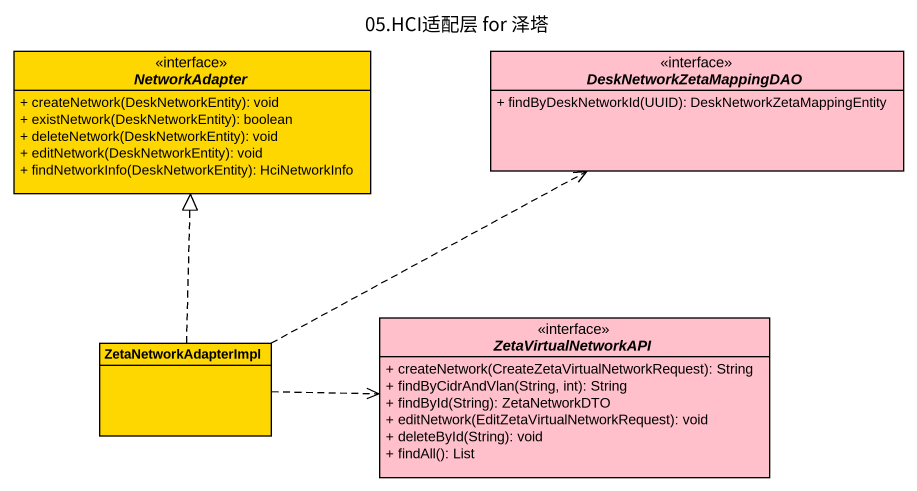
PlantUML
@startuml
title 05.HCI适配层 for 泽塔
hide circle
hide empty members
skinparam classAttributeIconSize 0
interface NetworkAdapter <<interface>> #FFD700 {
  + createNetwork(DeskNetworkEntity): void
  + existNetwork(DeskNetworkEntity): boolean
  + deleteNetwork(DeskNetworkEntity): void
  + editNetwork(DeskNetworkEntity): void
  + findNetworkInfo(DeskNetworkEntity): HciNetworkInfo
}
interface DeskNetworkZetaMappingDAO <<interface>> #FFC0CB {
  + findByDeskNetworkId(UUID): DeskNetworkZetaMappingEntity
}
interface ZetaVirtualNetworkAPI <<interface>> #FFC0CB {
  + createNetwork(CreateZetaVirtualNetworkRequest): String
  + findByCidrAndVlan(String, int): String
  + findById(String): ZetaNetworkDTO
  + editNetwork(EditZetaVirtualNetworkRequest): void
  + deleteById(String): void
  + findAll(): List
}
class ZetaNetworkAdapterImpl #FFD700
ZetaNetworkAdapterImpl .up.|> NetworkAdapter
ZetaNetworkAdapterImpl .right.> DeskNetworkZetaMappingDAO
ZetaNetworkAdapterImpl .right.> ZetaVirtualNetworkAPI
@enduml
